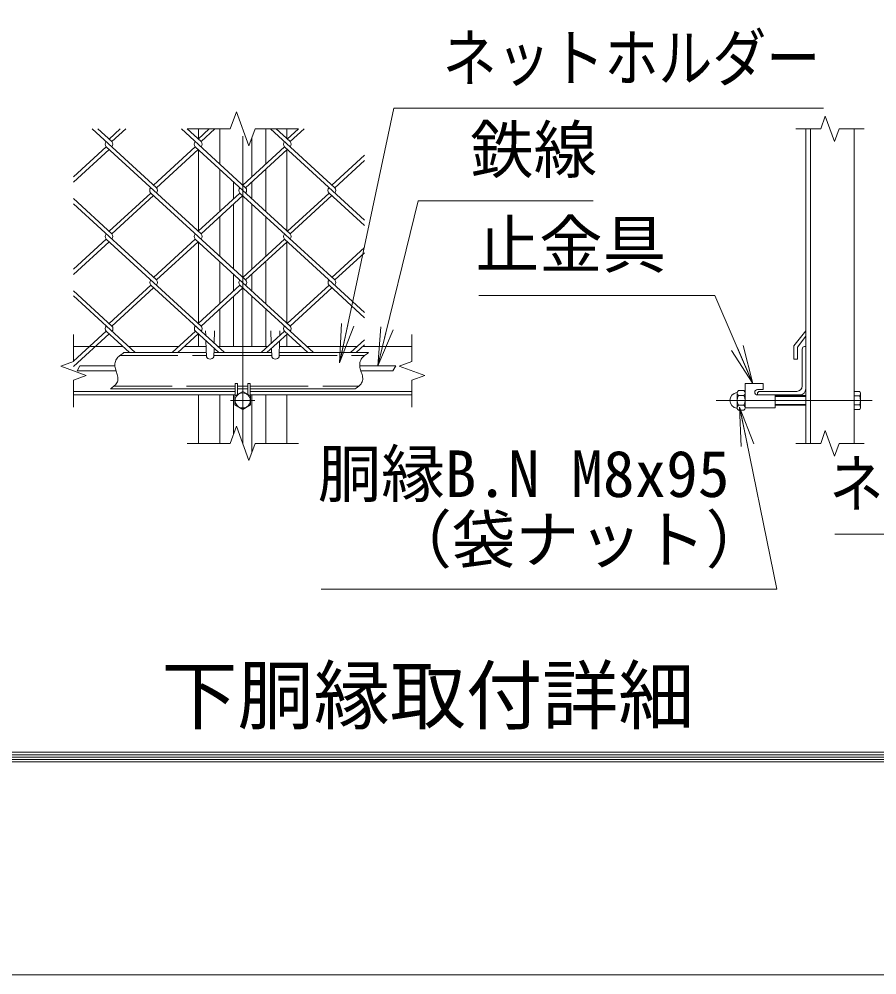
# Model space of a CAD drawing. Units: millimetres at full size; details may follow other scales. Extents: x -16800 to 16800, y -11880 to 11880.
# Drawn here: x -11426 to -7879, y -11880 to -7930 of the extents above; entities that cross this region are included whole.
import ezdxf
from ezdxf.enums import TextEntityAlignment as Align

# ---------------------------------------------------------------- set-up
doc = ezdxf.new("R2010")
doc.units = ezdxf.units.MM
doc.header["$LTSCALE"] = 40
doc.linetypes.add('DASHED', pattern=[7.5, 6, -1.5])
doc.linetypes.add('USER1', pattern=[50.8, 31.75, -6.35, 6.35, -6.35])
for name, color, linetype, lineweight in [('0-0_D-STR1', 1, 'Continuous', 18), ('0-1_D-BMK', 2, 'USER1', 13), ('0-2_D-STR3', 3, 'Continuous', 13), ('0-6_D-STR-DIM', 7, 'Continuous', 13), ('0-7_0', 7, 'Continuous', 18), ('0-9_D-STR-TXT', 7, 'Continuous', 13), ('0-A_D-STR2', 7, 'Continuous', 13), ('0-B_D-TTL-TXT', 7, 'Continuous', 13), ('0-C_D-TTL', 7, 'Continuous', 18)]:
    doc.layers.add(name, color=color, linetype=linetype, lineweight=lineweight)
doc.styles.add('ＭＳ ゴシック', font='')
doc.styles.get('ＭＳ ゴシック').set_extended_font_data('MS Gothic')

# ---------------------------------------------------------------- blocks, each defined once
blk = doc.blocks.new('_Open')
at = {"layer": '0-7_0'}
blk.add_line((-40, 6.67), (0, 0), dxfattribs=at)
blk.add_lwpolyline([(-40, -6.67), (0, 0), (-40, 0)], dxfattribs=at)

msp = doc.modelspace()

# ---------------------------------------------------------------- linework, layer by layer
at = {"layer": '0-0_D-STR1'}
for p, q in [((-10683.86, -8383.11), (-10683.86, -8423.49)), ((-10596.36, -8383.11), (-10596.36, -8528.71)), ((-10406.36, -8383.11), (-10406.36, -8528.71)), ((-10318.86, -8383.11), (-10318.86, -8423.49)), ((-8172.75, -8383.11), (-8172.75, -9683.11)), ((-8152.75, -8383.11), (-8152.75, -9683.11)), ((-7972.75, -8383.11), (-7972.75, -9683.11)), ((-10463.86, -8581.39), (-10463.86, -8421.03)), ((-10683.86, -8470.23), (-10683.86, -8804.69)), ((-10318.86, -8470.23), (-10318.86, -8804.69)), ((-10596.36, -8550.41), (-10596.36, -8724.51)), ((-10406.36, -8550.41), (-10406.36, -8724.51)), ((-10538.86, -8671.82), (-10538.86, -8603.1)), ((-10463.86, -8671.82), (-10463.86, -8603.1)), ((-10538.86, -8962.59), (-10538.86, -8693.52)), ((-10463.86, -8962.59), (-10463.86, -8693.52)), ((-10596.36, -8746.21), (-10596.36, -8909.9)), ((-10406.36, -8746.21), (-10406.36, -8909.9)), ((-10683.86, -8851.43), (-10683.86, -9185.89)), ((-10318.86, -8851.43), (-10318.86, -9185.89)), ((-10596.36, -8931.6), (-10596.36, -9105.71)), ((-10406.36, -8931.6), (-10406.36, -9105.71)), ((-10538.86, -9053.02), (-10538.86, -8984.29)), ((-10463.86, -9053.02), (-10463.86, -8984.29)), ((-10538.86, -9283.11), (-10538.86, -9074.72)), ((-10463.86, -9283.11), (-10463.86, -9074.72)), ((-10596.36, -9127.41), (-10596.36, -9283.11)), ((-10406.36, -9127.41), (-10406.36, -9283.11)), ((-10683.86, -9232.08), (-10683.86, -9283.11)), ((-10654.43, -9236.98), (-10655.11, -9217.5)), ((-10619.41, -9269.07), (-10617.61, -9217.5)), ((-10383.32, -9269.02), (-10385.11, -9217.5)), ((-10348.29, -9236.93), (-10347.61, -9217.5)), ((-10318.86, -9232.57), (-10318.86, -9283.11)), ((-8222.75, -9280), (-8172.75, -9217.5)), ((-8207.75, -9285.61), (-8172.75, -9240.37)), ((-11201.36, -9283.11), (-10996.81, -9283.11)), ((-10973.13, -9283.11), (-10766.34, -9283.11)), ((-10742.66, -9283.11), (-10652.82, -9283.11)), ((-10651.36, -9325), (-10653.67, -9258.84)), ((-10398.69, -9283.11), (-10604.09, -9283.11)), ((-10351.36, -9325), (-10349.07, -9259.34)), ((-10259.54, -9283.11), (-10349.9, -9283.11)), ((-10029.06, -9283.11), (-10236.45, -9283.11)), ((-9801.36, -9283.11), (-10005.38, -9283.11)), ((-8222.75, -9335), (-8222.75, -9280)), ((-8177.75, -9283.11), (-8172.75, -9283.11)), ((-8172.75, -9458.11), (-8172.75, -9283.11)), ((-10621.36, -9325), (-10620.13, -9289.58)), ((-10381.36, -9325), (-10382.58, -9290.05)), ((-8207.75, -9335), (-8207.75, -9285.61)), ((-8187.75, -9445.61), (-8187.75, -9293.11)), ((-8207.75, -9335), (-8222.75, -9335)), ((-11201.36, -9468.11), (-10532.61, -9468.11)), ((-10470.11, -9468.11), (-9801.36, -9468.11)), ((-8372.75, -9478.11), (-8372.75, -9483.11)), ((-8362.75, -9468.11), (-8210.25, -9468.11)), ((-11201.36, -9483.11), (-10532.61, -9483.11)), ((-10683.86, -9483.11), (-10683.86, -9683.11)), ((-10596.36, -9483.11), (-10596.36, -9683.11)), ((-10538.86, -9645.18), (-10538.86, -9483.11)), ((-10470.11, -9483.11), (-9801.36, -9483.11)), ((-10463.86, -9721.03), (-10463.86, -9483.11)), ((-10406.36, -9483.11), (-10406.36, -9683.11)), ((-10318.86, -9483.11), (-10318.86, -9683.11)), ((-8372.75, -9483.11), (-8197.75, -9483.11))]:
    msp.add_line(p, q, dxfattribs=at)
for centre, radius, start, end in [((-8177.75, -9293.11), 10, 90, 180), ((-10636.36, -9318.75), 16.25, 202.61986, 337.38014), ((-10366.36, -9318.75), 16.25, 202.61986, 337.38014), ((-8362.75, -9478.11), 10, 90, 180), ((-8210.25, -9445.61), 22.5, 270, 0), ((-8197.75, -9458.11), 25, 270, 0)]:
    msp.add_arc(centre, radius, start, end, dxfattribs=at)
at = {"layer": '0-1_D-BMK'}
for p, q in [((-10501.36, -9683.11), (-10501.36, -8383.11)), ((-10451.36, -9505.61), (-10551.36, -9505.61)), ((-8543.92, -9505.61), (-7897.75, -9505.61))]:
    msp.add_line(p, q, dxfattribs=at)
at = {"layer": '0-2_D-STR3', "linetype": 'DASHED'}
for p, q in [((-11009.38, -9319.61), (-10651.55, -9319.61)), ((-10621.17, -9319.61), (-10381.55, -9319.61)), ((-10351.17, -9319.61), (-9997.1, -9319.61)), ((-11033.81, -9446.61), (-10532.61, -9446.61)), ((-10522.61, -9446.61), (-10480.11, -9446.61)), ((-10470.11, -9446.61), (-10021.52, -9446.61))]:
    msp.add_line(p, q, dxfattribs=at)
at = {"layer": '0-2_D-STR3'}
for p, q in [((-10993.15, -9308.11), (-10651.95, -9308.11)), ((-10620.77, -9308.11), (-10381.95, -9308.11)), ((-10350.77, -9308.11), (-9980.87, -9308.11)), ((-11025.15, -9383.11), (-11186.34, -9383.11)), ((-11029.84, -9363.11), (-11174.79, -9363.11)), ((-10017.56, -9363.11), (-9868.45, -9363.11)), ((-10012.87, -9383.11), (-9880, -9383.11)), ((-10532.61, -9486.12), (-10532.61, -9435.61)), ((-10532.61, -9435.61), (-10522.61, -9435.61)), ((-10522.61, -9480.35), (-10522.61, -9435.61)), ((-10480.11, -9480.35), (-10480.11, -9435.61)), ((-10480.11, -9435.61), (-10470.11, -9435.61)), ((-10470.11, -9486.12), (-10470.11, -9435.61)), ((-8424, -9435.61), (-8349, -9435.61)), ((-8424, -9535.61), (-8424, -9435.61)), ((-8349, -9460.61), (-8349, -9435.61)), ((-11048.47, -9458.11), (-10532.61, -9458.11)), ((-10522.61, -9458.11), (-10480.11, -9458.11)), ((-10470.11, -9458.11), (-10036.19, -9458.11)), ((-8456.5, -9536.78), (-8456.5, -9475.05)), ((-8456.5, -9536.78), (-8456.5, -9475.05)), ((-8429, -9465.11), (-8451.5, -9465.11)), ((-8424, -9536.78), (-8424, -9475.05)), ((-8424, -9536.78), (-8424, -9475.05)), ((-8372.75, -9460.61), (-8349, -9460.61)), ((-7972.75, -9468.08), (-7949.73, -9468.08)), ((-7972.75, -9543.14), (-7972.75, -9468.08)), ((-7946.25, -9474.11), (-7949.73, -9468.08)), ((-7946.25, -9537.11), (-7946.25, -9474.11)), ((-8451.5, -9485.36), (-8429, -9485.36)), ((-8372.75, -9483.11), (-8299, -9483.11)), ((-8299, -9535.61), (-8299, -9483.11)), ((-8172.75, -9485.61), (-8299, -9485.61)), ((-8172.75, -9489.36), (-8299, -9489.36)), ((-7972.75, -9486.85), (-7949.73, -9486.85)), ((-8451.5, -9525.86), (-8429, -9525.86)), ((-8429, -9546.11), (-8451.5, -9546.11)), ((-8424, -9535.61), (-8299, -9535.61)), ((-8172.75, -9521.86), (-8299, -9521.86)), ((-8172.75, -9525.61), (-8299, -9525.61)), ((-7972.75, -9524.37), (-7949.73, -9524.37)), ((-7972.75, -9543.14), (-7949.73, -9543.14)), ((-7946.25, -9537.11), (-7949.73, -9543.14))]:
    msp.add_line(p, q, dxfattribs=at)
msp.add_lwpolyline([(-10468.86, -9524.37), (-10501.36, -9543.14), (-10533.86, -9524.37), (-10533.86, -9486.85), (-10501.36, -9468.08), (-10468.86, -9486.85)], close=True, dxfattribs=at)
msp.add_circle((-10501.36, -9505.61), 31.25, dxfattribs=at)
for centre, radius, start, end in [((-8454, -9505.61), 32.5, 97.16806, 262.83194), ((-8458.36, -9470.88), 2.5, 277.16806, 343.42019), ((-8443.75, -9475.24), 12.75, 127.42505, 232.57495), ((-8436.75, -9475.24), 12.75, 307.42505, 52.57495), ((-8372.75, -9471.86), 11.25, 90, 270), ((-7963.44, -9477.46), 16.61, 325.61585, 34.38415), ((-8412.99, -9505.61), 43.51, 152.26063, 207.73937), ((-8467.5, -9505.61), 43.51, 332.26063, 27.73937), ((-8008.92, -9505.61), 62.1, 342.4121, 17.5879), ((-8458.36, -9540.34), 2.5, 9.83916, 82.83194), ((-8443.81, -9535.99), 12.71, 127.21089, 232.78911), ((-8436.69, -9535.99), 12.71, 307.21089, 52.78911), ((-7963.44, -9533.76), 16.61, 325.61585, 34.38415)]:
    msp.add_arc(centre, radius, start, end, dxfattribs=at)
at = {"layer": '0-6_D-STR-DIM'}
for p, q in [((-10527.01, -8312.63), (-10552.67, -8383.11)), ((-10475.71, -8453.59), (-10527.01, -8312.63)), ((-8111.22, -8383.11), (-8091.99, -8330.25)), ((-8091.99, -8330.25), (-8053.51, -8435.97)), ((-10731.36, -8383.11), (-10552.67, -8383.11)), ((-10450.06, -8383.11), (-10475.71, -8453.59)), ((-10271.36, -8383.11), (-10450.06, -8383.11)), ((-8111.22, -8383.11), (-8214, -8383.11)), ((-8053.51, -8435.97), (-8034.27, -8383.11)), ((-7931.5, -8383.11), (-8034.27, -8383.11)), ((-11201.36, -9344.63), (-11201.36, -9233.11)), ((-9801.36, -9344.63), (-9801.36, -9233.11)), ((-11201.36, -9344.63), (-11254.22, -9363.87)), ((-11254.22, -9363.87), (-11148.51, -9402.35)), ((-11174.79, -9363.11), (-11186.34, -9383.11)), ((-9868.45, -9363.11), (-9880, -9383.11)), ((-11148.51, -9402.35), (-11201.36, -9421.59)), ((-11201.36, -9533.11), (-11201.36, -9421.59)), ((-9801.36, -9533.11), (-9801.36, -9421.59)), ((-10527.01, -9612.63), (-10552.67, -9683.11)), ((-10475.71, -9753.59), (-10527.01, -9612.63)), ((-8111.22, -9683.11), (-8091.99, -9630.25)), ((-8091.99, -9630.25), (-8053.51, -9735.97)), ((-10731.36, -9683.11), (-10552.67, -9683.11)), ((-10450.06, -9683.11), (-10475.71, -9753.59)), ((-10450.06, -9683.11), (-10271.36, -9683.11)), ((-8111.22, -9683.11), (-8214, -9683.11)), ((-8053.51, -9735.97), (-8034.27, -9683.11)), ((-7931.5, -9683.11), (-8034.27, -9683.11))]:
    msp.add_line(p, q, dxfattribs=at)
for points in [[(-10993.15, -9308.11), (-10997.55, -9311.04), (-11001.89, -9314.01), (-11006.11, -9317.07), (-11010.17, -9320.25), (-11013.98, -9323.61), (-11017.51, -9327.19), (-11020.69, -9331.02), (-11023.46, -9335.15), (-11025.77, -9339.63), (-11027.59, -9344.4), (-11028.9, -9349.39), (-11029.7, -9354.49), (-11029.97, -9359.6), (-11029.71, -9364.63), (-11028.96, -9369.56), (-11027.83, -9374.41), (-11026.42, -9379.23), (-11024.84, -9384.04), (-11023.18, -9388.89), (-11021.55, -9393.79), (-11020.06, -9398.81), (-11018.81, -9403.93), (-11017.9, -9409.1), (-11017.43, -9414.24), (-11017.51, -9419.26), (-11018.23, -9424.06), (-11019.68, -9428.59), (-11021.81, -9432.86), (-11024.52, -9436.9), (-11027.74, -9440.73), (-11031.38, -9444.41), (-11035.36, -9447.95), (-11039.59, -9451.39), (-11043.99, -9454.77), (-11048.47, -9458.11)], [(-9980.87, -9308.11), (-9985.26, -9311.04), (-9989.61, -9314.01), (-9993.83, -9317.07), (-9997.88, -9320.25), (-10001.7, -9323.61), (-10005.23, -9327.19), (-10008.41, -9331.02), (-10011.18, -9335.15), (-10013.49, -9339.63), (-10015.3, -9344.4), (-10016.62, -9349.39), (-10017.41, -9354.49), (-10017.68, -9359.6), (-10017.42, -9364.63), (-10016.67, -9369.56), (-10015.55, -9374.41), (-10014.14, -9379.23), (-10012.55, -9384.04), (-10010.9, -9388.89), (-10009.27, -9393.79), (-10007.78, -9398.81), (-10006.52, -9403.93), (-10005.61, -9409.1), (-10005.14, -9414.24), (-10005.22, -9419.26), (-10005.95, -9424.06), (-10007.4, -9428.59), (-10009.52, -9432.86), (-10012.24, -9436.9), (-10015.46, -9440.73), (-10019.1, -9444.41), (-10023.08, -9447.95), (-10027.31, -9451.39), (-10031.7, -9454.77), (-10036.19, -9458.11)], [(-9801.36, -9344.63), (-9854.22, -9363.87), (-9748.51, -9402.35), (-9801.36, -9421.59)]]:
    msp.add_lwpolyline(points, dxfattribs=at)
at = {"layer": '0-9_D-STR-TXT'}
for points in [[(-8099.9, -8298.19), (-9876.18, -8298.19), (-10100.31, -9347.97)], [(-9052.4, -8680.26), (-9775.89, -8680.26), (-9942.53, -9361.17)], [(-9524.85, -9072.03), (-8549.58, -9072.03), (-8393.01, -9433.77)], [(-8052.85, -10057.81), (-6276.57, -10057.81), (-6039.91, -9500.14)], [(-10176.91, -10285.43), (-8293.01, -10285.43), (-8445.92, -9535.9)]]:
    msp.add_lwpolyline(points, dxfattribs=at)
at = {"layer": '0-A_D-STR2'}
for p, q in [((-10858.16, -8626.61), (-11123.89, -8383.11)), ((-11042.48, -8436.01), (-11100.21, -8383.11)), ((-11008.43, -8383.11), (-11054.32, -8425.16)), ((-10984.75, -8383.11), (-11042.48, -8436.01)), ((-10489.52, -8626.61), (-10755.25, -8383.11)), ((-10673.84, -8436.01), (-10731.57, -8383.11)), ((-10639.8, -8383.11), (-10685.68, -8425.16)), ((-10616.11, -8383.11), (-10673.84, -8436.01)), ((-10120.88, -8626.61), (-10386.61, -8383.11)), ((-10305.2, -8436.01), (-10362.93, -8383.11)), ((-10271.16, -8383.11), (-10317.04, -8425.16)), ((-10247.47, -8383.11), (-10305.2, -8436.01)), ((-11066.16, -8457.71), (-11201.36, -8581.6)), ((-11054.32, -8468.56), (-11201.36, -8603.3)), ((-10673.84, -8817.21), (-11066.16, -8457.71)), ((-10697.52, -8457.71), (-10870, -8615.76)), ((-10685.68, -8468.56), (-10858.16, -8626.61)), ((-10305.2, -8817.21), (-10697.52, -8457.71)), ((-10328.89, -8457.71), (-10501.36, -8615.76)), ((-10317.04, -8468.56), (-10489.52, -8626.61)), ((-9998.17, -8760.75), (-10328.89, -8457.71)), ((-9998.17, -8492.46), (-10132.72, -8615.76)), ((-9998.17, -8514.17), (-10120.88, -8626.61)), ((-10881.84, -8648.31), (-11054.32, -8806.36)), ((-10489.52, -9007.81), (-10881.84, -8648.31)), ((-10513.21, -8648.31), (-10685.68, -8806.36)), ((-10120.88, -9007.81), (-10513.2, -8648.31)), ((-10144.57, -8648.31), (-10316.01, -8805.41)), ((-9998.17, -8782.45), (-10144.57, -8648.31)), ((-11042.48, -8817.21), (-11201.36, -8671.62)), ((-10870, -8659.16), (-11042.48, -8817.21)), ((-10501.36, -8659.16), (-10673.84, -8817.21)), ((-10132.72, -8659.16), (-10305.2, -8817.21)), ((-10858.16, -9007.81), (-11201.36, -8693.32)), ((-11066.16, -8838.91), (-11201.36, -8962.8)), ((-10673.84, -9198.4), (-11066.16, -8838.91)), ((-10697.52, -8838.91), (-10870, -8996.95)), ((-10305.23, -9198.38), (-10697.52, -8838.91)), ((-10328.89, -8838.91), (-10501.36, -8996.95)), ((-9998.17, -9141.95), (-10328.89, -8838.91)), ((-11054.32, -8849.76), (-11201.36, -8984.5)), ((-10685.68, -8849.76), (-10858.16, -9007.81)), ((-10317.04, -8849.76), (-10489.52, -9007.81)), ((-9998.17, -8873.66), (-10132.72, -8996.95)), ((-9998.17, -8895.36), (-10120.88, -9007.81)), ((-10881.84, -9029.51), (-11054.32, -9187.55)), ((-10870, -9040.36), (-11042.48, -9198.4)), ((-10577.21, -9308.11), (-10881.55, -9029.24)), ((-10513.2, -9029.51), (-10685.68, -9187.55)), ((-10501.36, -9040.36), (-10673.84, -9198.4)), ((-10209.16, -9308.11), (-10513.2, -9029.51)), ((-10144.57, -9029.51), (-10317.04, -9187.55)), ((-10132.72, -9040.36), (-10305.2, -9198.4)), ((-9998.17, -9163.65), (-10144.57, -9029.51)), ((-11042.48, -9198.4), (-11201.36, -9052.81)), ((-10945.85, -9308.11), (-11201.36, -9073.97)), ((-11065.9, -9219.81), (-11201.36, -9343.94)), ((-11054.05, -9230.66), (-11201.36, -9365.64)), ((-10969.53, -9308.11), (-11065.87, -9219.83)), ((-10697.26, -9219.81), (-10793.62, -9308.11)), ((-10685.42, -9230.66), (-10769.94, -9308.11)), ((-10600.89, -9308.11), (-10697.26, -9219.81)), ((-10328.62, -9219.81), (-10424.98, -9308.11)), ((-10316.78, -9230.66), (-10401.3, -9308.11)), ((-10232.25, -9308.11), (-10328.62, -9219.81)), ((-9998.17, -9254.81), (-10056.34, -9308.11)), ((-9998.17, -9276.51), (-10032.66, -9308.11))]:
    msp.add_line(p, q, dxfattribs=at)
for centre, start, end in [((-11054.32, -8446.86), 137.5, 222.5), ((-11054.32, -8446.86), 317.5, 42.5), ((-10685.68, -8446.86), 137.5, 222.5), ((-10685.68, -8446.86), 317.5, 42.5), ((-10317.04, -8446.86), 137.5, 222.5), ((-10317.04, -8446.86), 317.5, 42.5), ((-10870.03, -8637.43), 137.5, 222.5), ((-10870.03, -8637.43), 317.5, 42.5), ((-10501.39, -8637.43), 137.5, 222.5), ((-10501.39, -8637.43), 317.5, 42.5), ((-10132.75, -8637.43), 137.5, 222.5), ((-10132.75, -8637.43), 317.5, 42.5), ((-11054.32, -8828.06), 137.5, 222.5), ((-11054.32, -8828.06), 317.5, 42.5), ((-10685.68, -8828.06), 137.5, 222.5), ((-10685.68, -8828.06), 317.5, 42.5), ((-10317.04, -8828.06), 137.5, 222.5), ((-10317.04, -8828.06), 317.5, 42.5), ((-10869.74, -9018.36), 137.5, 222.5), ((-10869.74, -9018.36), 317.5, 42.5), ((-10501.1, -9018.36), 137.5, 222.5), ((-10501.1, -9018.36), 317.5, 42.5), ((-10132.46, -9018.36), 137.5, 222.5), ((-10132.46, -9018.36), 317.5, 42.5), ((-11054.05, -9208.96), 137.5, 222.5), ((-11054.05, -9208.96), 317.5, 42.5), ((-10685.42, -9208.96), 137.5, 222.5), ((-10685.42, -9208.96), 317.5, 42.5), ((-10316.78, -9208.96), 137.5, 222.5), ((-10316.78, -9208.96), 317.5, 42.5)]:
    msp.add_arc(centre, 16.06, start, end, dxfattribs=at)
at = {"layer": '0-C_D-TTL', "color": 2}
msp.add_lwpolyline([(-16800, 11880), (16800, 11880), (16800, -11880), (-16800, -11880)], close=True, dxfattribs=at)
at = {"layer": '0-C_D-TTL'}
for points in [[(-15720, 11000), (15720, 11000), (15720, -11000), (-15720, -11000)], [(-15710, 10990), (15710, 10990), (15710, -10990), (-15710, -10990)], [(-15700, 10980), (15700, 10980), (15700, -10980), (-15700, -10980)], [(-15690, 10970), (15690, 10970), (15690, -10970), (-15690, -10970)], [(-15680, 10960), (15680, 10960), (15680, -10960), (-15680, -10960)]]:
    msp.add_lwpolyline(points, close=True, dxfattribs=at)

# ---------------------------------------------------------------- block references
at = {"layer": '0-9_D-STR-TXT', "xscale": 4, "yscale": 4}
for p, rotation in [((-10100.73, -9349.92), 257.94811), ((-9943, -9363.11), 256.24822), ((-8392.21, -9435.61), 293.40477), ((-8446.32, -9533.94), 101.52991)]:
    msp.add_blockref('_Open', p, dxfattribs=dict(at, rotation=rotation))

# ---------------------------------------------------------------- texts
at = {"layer": '0-9_D-STR-TXT', "style": 'ＭＳ ゴシック', "width": 0.85}
for p in [(-9674.52, -8243.79), (-8075.19, -10003.41)]:
    msp.add_text('ネットホルダー', height=192.4, dxfattribs=at).set_placement(p, align=Align.BOTTOM_LEFT)
at = {"layer": '0-9_D-STR-TXT', "style": 'ＭＳ ゴシック'}
for s, p in [('鉄線', (-9561.02, -8622.81)), ('止金具', (-9538.05, -9015.09)), ('胴縁B.N M8x95', (-10191.13, -9962.54)), ('（袋ナット）', (-9898.74, -10234.08))]:
    msp.add_text(s, height=192.4, dxfattribs=at).set_placement(p, align=Align.BOTTOM_LEFT)
at = {"layer": '0-B_D-TTL-TXT', "style": 'ＭＳ ゴシック'}
msp.add_text('下胴縁取付詳細', height=230.8, dxfattribs=at).set_placement((-10837.63, -10909.49), align=Align.BOTTOM_LEFT)

doc.saveas('drawing.dxf')
